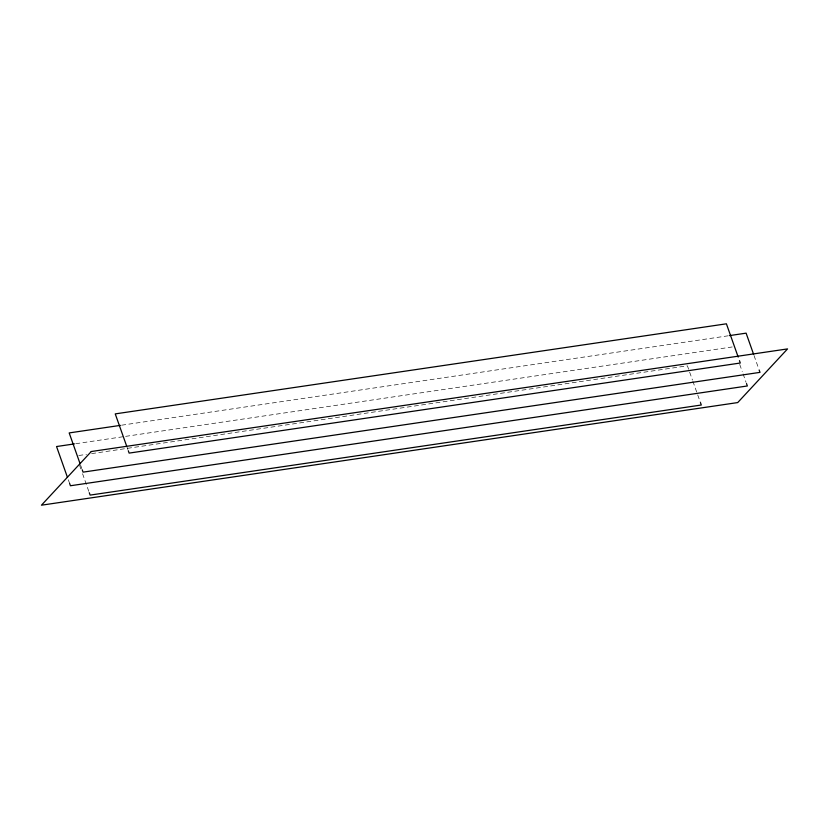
<?xml version="1.0" encoding="UTF-8"?>
<svg xmlns="http://www.w3.org/2000/svg" width="829" height="829" viewBox="0 0 829 829"><rect width="100%" height="100%" fill="white"/><g stroke="black" fill="none" stroke-linecap="round" stroke-linejoin="round"><path stroke-width="0.62" stroke-dasharray="4.14 3.11" d="M121.645 425.194L728.194 335.797M75.74 443.712L124.36 436.541M125.645 436.355L732.194 346.957M78.807 455.504L86.496 454.375M91.615 453.618L687.407 365.807L692.453 380.065M754.038 355.548L758.711 368.75M739.727 364.439L742.235 371.516M743.085 373.92L746.069 382.366M692.878 381.247L700.453 402.635M127.024 447.163L127.863 449.536M80.548 465.007L81.802 468.572M79.605 465.39L80.869 468.955M82.558 473.711L89.283 492.716M68.33 479.804L69.584 483.369"/><path stroke-width="1.24" d="M120.371 425.381L69.18 432.925L80.123 463.825M729.468 335.61L746.11 333.154L753.623 354.366M74.455 443.898L56.548 446.541L67.481 477.431M759.136 369.952L759.996 372.366L83.066 472.136L82.226 469.763M738.193 357.081L726.411 323.807L115.241 413.889L126.609 445.971M739.458 360.646L740.297 363.019L129.127 453.1L128.288 450.727M746.504 383.568L747.354 385.972L70.434 485.753L69.584 483.369M700.453 402.635L701.293 405.018L90.123 495.1L89.283 492.716M91.283 451.525L41.45 505.193L737.717 402.573L787.55 348.905L91.283 451.525"/></g></svg>
